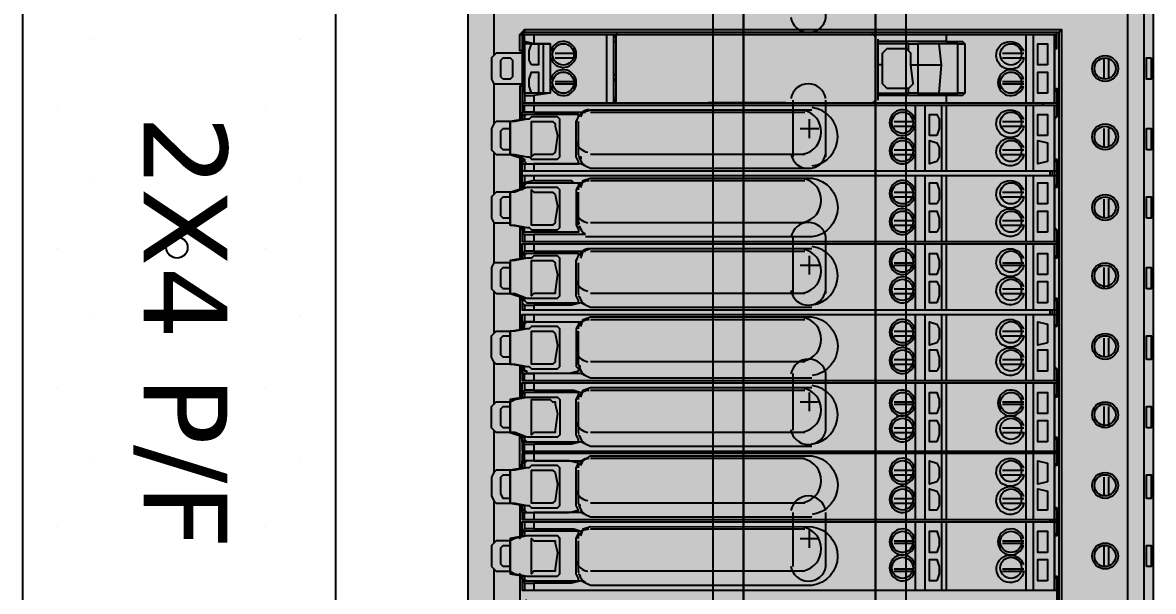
# Model space of a CAD drawing. Extents: x 4719 to 8938, y 1800 to 4482.
# Drawn here: x 6822.1 to 7025.3, y 3411.1 to 3513.4 of the extents above; entities that cross this region are included whole.
import ezdxf

# ---------------------------------------------------------------- set-up
doc = ezdxf.new("R2010")
doc.units = 0
doc.header["$LTSCALE"] = 10
doc.header["$MEASUREMENT"] = 0
doc.layers.add('G02-1-PRDXXXX-E-MRIO-01-P01-01$0$ANNOTATION', color=7, linetype='Continuous')
doc.styles.add('G02-1-PRDXXXX-E-MRIO-01-P01-01$0$PDF Verdana', font='verdana.ttf')

# ---------------------------------------------------------------- blocks, each defined once
blk = doc.blocks.new('G02-1-PRDXXXX-E-MRIO-01-P01-01$0$DV-54809-ZX-350-001')
at = {"layer": 'G02-1-PRDXXXX-E-MRIO-01-P01-01$0$ANNOTATION', "lineweight": 25}
for points in [[(2244.65, 1401.79), (2262.01, 1401.79), (2262.01, 2125.73), (2256.5, 2125.73), (2256.5, 1401.79), (2256.5, 2125.73), (2244.65, 2125.73), (2232.8, 2125.73), (2232.8, 1401.79), (2232.8, 2125.73), (2227.29, 2125.73), (2227.29, 1401.79)], [(2262.01, 1401.79), (2262.01, 2125.73), (2256.5, 2125.73), (2256.5, 1401.79), (2256.5, 2125.73), (2232.8, 2125.73), (2232.8, 1401.79), (2232.8, 2125.73), (2227.29, 2125.73), (2227.29, 1401.79)], [(2159.56, 1922.94), (2103.25, 1922.94), (2103.25, 1402.21), (2159.56, 1402.21)], [(2103.25, 1922.94), (2103.25, 1402.21), (2159.56, 1402.21), (2159.56, 1922.94)], [(2288.68, 1698.98), (2288.68, 1711.26)], [(2194.69, 1705.76), (2194.27, 1706.6), (2194.27, 1708.3), (2194.69, 1709.57), (2195.96, 1709.57), (2195.96, 1705.76)], [(2267.94, 1709.57), (2264.12, 1709.57), (2264.12, 1705.76), (2264.12, 1700.68), (2267.94, 1700.68), (2268.36, 1705.76)], [(2287.41, 1705.76), (2285.72, 1705.76), (2285.72, 1709.57), (2287.41, 1709.57), (2287.41, 1708.3), (2287.41, 1706.6)], [(2189.61, 1703.22), (2189.19, 1703.64), (2189.19, 1706.6), (2189.61, 1707.03), (2190.88, 1707.03), (2191.31, 1706.6), (2191.31, 1703.64), (2190.88, 1703.22)], [(2306.04, 1707.03), (2306.04, 1703.22), (2305.19, 1703.22), (2305.19, 1707.03)], [(2194.69, 1700.68), (2194.27, 1701.95), (2194.27, 1703.22), (2194.69, 1704.49), (2195.96, 1704.49), (2195.96, 1700.68)], [(2287.41, 1700.68), (2285.72, 1700.68), (2285.72, 1704.49), (2287.41, 1704.49), (2287.41, 1703.22), (2287.41, 1701.95)], [(2239.99, 1698.98), (2240.42, 1698.98)], [(2267.51, 1693.06), (2266.24, 1693.06), (2266.24, 1696.87), (2267.51, 1696.87), (2267.94, 1696.02), (2267.94, 1694.33)], [(2287.41, 1693.06), (2285.72, 1693.06), (2285.72, 1696.87), (2287.41, 1696.87), (2287.41, 1696.02), (2287.41, 1694.33)], [(2190.88, 1695.6), (2190.88, 1695.17)], [(2194.69, 1690.09), (2194.69, 1695.17), (2194.69, 1695.6), (2195.12, 1695.6), (2198.08, 1695.6), (2198.5, 1695.6), (2198.93, 1695.17), (2198.93, 1694.75), (2199.35, 1693.06), (2198.93, 1690.09), (2198.5, 1689.67), (2198.08, 1689.67), (2195.12, 1689.67), (2194.69, 1689.25)], [(2305.19, 1690.52), (2305.19, 1694.33), (2306.04, 1694.33), (2306.04, 1690.52)], [(2267.51, 1688.4), (2266.24, 1687.98), (2266.24, 1692.21), (2267.51, 1691.79), (2267.94, 1690.94), (2267.94, 1689.25)], [(2287.41, 1688.4), (2285.72, 1687.98), (2285.72, 1692.21), (2287.41, 1691.79), (2287.41, 1690.94), (2287.41, 1689.25)], [(2190.88, 1677.39), (2190.88, 1680.36), (2190.88, 1682.9)], [(2194.69, 1682.47), (2194.69, 1683.32), (2195.12, 1682.9), (2198.08, 1682.9), (2198.5, 1682.9), (2198.93, 1682.47), (2199.35, 1680.36), (2198.93, 1677.82), (2198.93, 1677.39), (2198.5, 1676.97), (2198.08, 1676.97), (2195.12, 1676.97), (2194.69, 1676.97), (2194.69, 1677.39)], [(2267.51, 1680.78), (2266.24, 1680.78), (2266.24, 1684.59), (2267.51, 1684.59), (2267.94, 1683.32), (2267.94, 1681.63)], [(2287.41, 1680.78), (2285.72, 1680.78), (2285.72, 1684.59), (2287.41, 1684.59), (2287.41, 1683.32), (2287.41, 1681.63)], [(2305.19, 1678.24), (2305.19, 1682.05), (2306.04, 1682.05), (2306.04, 1678.24)], [(2267.51, 1675.7), (2266.24, 1675.7), (2266.24, 1679.51), (2267.51, 1679.51), (2267.94, 1678.24), (2267.94, 1676.55)], [(2287.41, 1675.7), (2285.72, 1675.7), (2285.72, 1679.51), (2287.41, 1679.51), (2287.41, 1678.24), (2287.41, 1676.55)], [(2194.69, 1665.12), (2194.69, 1670.2), (2194.69, 1670.62), (2195.12, 1670.62), (2198.08, 1670.62), (2198.5, 1670.62), (2198.93, 1670.2), (2198.93, 1669.77), (2199.35, 1668.08), (2198.93, 1665.12), (2198.93, 1664.69), (2198.5, 1664.69), (2198.08, 1664.69), (2195.12, 1664.69), (2194.69, 1664.27)], [(2267.51, 1668.08), (2266.24, 1668.08), (2266.24, 1671.89), (2267.51, 1671.89), (2267.94, 1670.62), (2267.94, 1669.35)], [(2287.41, 1668.08), (2285.72, 1668.08), (2285.72, 1671.89), (2287.41, 1671.89), (2287.41, 1670.62), (2287.41, 1669.35)], [(2190.88, 1664.69), (2190.88, 1668.08), (2190.88, 1670.2)], [(2305.19, 1665.54), (2305.19, 1669.35), (2306.04, 1669.35), (2306.04, 1665.54)], [(2267.51, 1663), (2266.24, 1663), (2266.24, 1666.81), (2267.51, 1666.81), (2267.94, 1665.96), (2267.94, 1664.27)], [(2287.41, 1663), (2285.72, 1663), (2285.72, 1666.81), (2287.41, 1666.81), (2287.41, 1665.96), (2287.41, 1664.27)], [(2267.51, 1655.8), (2266.24, 1655.38), (2266.24, 1659.61), (2267.51, 1659.19), (2267.94, 1658.34), (2267.94, 1656.65)], [(2287.41, 1655.8), (2285.72, 1655.38), (2285.72, 1659.61), (2287.41, 1659.19), (2287.41, 1658.34), (2287.41, 1656.65)], [(2194.69, 1657.49), (2194.69, 1657.92), (2195.12, 1657.92), (2198.08, 1657.92), (2198.5, 1657.92), (2198.93, 1657.49), (2199.35, 1655.38), (2198.93, 1652.84), (2198.93, 1652.41), (2198.5, 1651.99), (2198.08, 1651.99), (2195.12, 1651.99), (2194.69, 1651.99), (2194.69, 1652.41)], [(2305.19, 1652.84), (2305.19, 1657.07), (2306.04, 1657.07), (2306.04, 1652.84)], [(2267.51, 1650.72), (2266.24, 1650.72), (2266.24, 1654.53), (2267.51, 1654.53), (2267.94, 1653.26), (2267.94, 1651.57)], [(2287.41, 1650.72), (2285.72, 1650.72), (2285.72, 1654.53), (2287.41, 1654.53), (2287.41, 1653.26), (2287.41, 1651.57)], [(2190.88, 1651.99), (2190.88, 1652.41)], [(2267.51, 1643.1), (2266.24, 1643.1), (2266.24, 1646.91), (2267.51, 1646.91), (2267.94, 1645.64), (2267.94, 1644.37)], [(2287.41, 1643.1), (2285.72, 1643.1), (2285.72, 1646.91), (2287.41, 1646.91), (2287.41, 1645.64), (2287.41, 1644.37)], [(2194.69, 1639.71), (2194.69, 1645.22), (2194.69, 1645.64), (2195.12, 1645.64), (2198.08, 1645.64), (2198.5, 1645.22), (2198.93, 1645.22), (2198.93, 1644.79), (2199.35, 1643.1), (2198.93, 1640.14), (2198.93, 1639.71), (2198.5, 1639.71), (2198.08, 1639.71), (2195.12, 1639.71), (2194.69, 1639.29)], [(2305.19, 1640.56), (2305.19, 1644.37), (2306.04, 1644.37), (2306.04, 1640.56)], [(2267.51, 1638.02), (2266.24, 1638.02), (2266.24, 1641.83), (2267.51, 1641.83), (2267.94, 1640.98), (2267.94, 1639.29)], [(2287.41, 1638.02), (2285.72, 1638.02), (2285.72, 1641.83), (2287.41, 1641.83), (2287.41, 1640.98), (2287.41, 1639.29)], [(2267.51, 1630.82), (2266.24, 1630.4), (2266.24, 1634.63), (2267.51, 1634.21), (2267.94, 1633.36), (2267.94, 1631.67)], [(2287.41, 1630.82), (2285.72, 1630.4), (2285.72, 1634.63), (2287.41, 1634.21), (2287.41, 1633.36), (2287.41, 1631.67)], [(2190.88, 1632.94), (2190.88, 1632.52)], [(2194.69, 1627.44), (2194.69, 1632.52), (2194.69, 1632.94), (2195.12, 1632.94), (2198.08, 1632.94), (2198.5, 1632.94), (2198.93, 1632.52), (2199.35, 1630.4), (2198.93, 1627.44), (2198.5, 1627.01), (2198.08, 1627.01), (2195.12, 1627.01), (2194.69, 1627.01)], [(2305.19, 1627.86), (2305.19, 1632.09), (2306.04, 1632.09), (2306.04, 1627.86)], [(2267.51, 1625.74), (2266.24, 1625.74), (2266.24, 1629.55), (2267.51, 1629.13), (2267.94, 1628.28), (2267.94, 1626.59)], [(2287.41, 1625.74), (2285.72, 1625.74), (2285.72, 1629.55), (2287.41, 1629.13), (2287.41, 1628.28), (2287.41, 1626.59)], [(2187.5, 1615.58), (2187.92, 1615.16), (2188.34, 1614.74), (2190.88, 1614.74), (2190.88, 1620.24), (2190.88, 1618.12), (2190.88, 1614.74), (2190.88, 1614.31), (2193.42, 1613.89), (2193.42, 1613.04), (2193.85, 1613.04), (2201.47, 1613.04), (2203.16, 1613.04), (2203.16, 1613.47), (2202.74, 1614.31), (2202.74, 1615.16), (2202.74, 1619.82), (2202.74, 1620.66), (2203.16, 1621.51), (2203.16, 1621.93), (2201.47, 1621.93), (2193.85, 1621.93), (2193.42, 1621.93), (2193.42, 1621.09), (2190.88, 1620.66), (2190.88, 1620.24), (2188.34, 1620.24), (2187.92, 1619.82), (2187.5, 1619.39)], [(2267.51, 1618.12), (2266.24, 1618.12), (2266.24, 1621.93), (2267.51, 1621.93), (2267.94, 1620.66), (2267.94, 1619.39)], [(2287.41, 1618.12), (2285.72, 1618.12), (2285.72, 1621.93), (2287.41, 1621.93), (2287.41, 1620.66), (2287.41, 1619.39)], [(2194.69, 1614.74), (2194.69, 1620.24), (2194.69, 1620.66), (2195.12, 1620.24), (2198.08, 1620.24), (2198.5, 1620.24), (2198.93, 1620.24), (2198.93, 1619.82), (2199.35, 1618.12), (2198.93, 1615.16), (2198.93, 1614.74), (2198.5, 1614.74), (2198.08, 1614.74), (2195.12, 1614.74), (2194.69, 1614.31)], [(2305.19, 1615.58), (2305.19, 1619.39), (2306.04, 1619.39), (2306.04, 1615.58)], [(2267.51, 1613.04), (2266.24, 1613.04), (2266.24, 1616.85), (2267.51, 1616.85), (2267.94, 1615.58), (2267.94, 1614.31)], [(2287.41, 1613.04), (2285.72, 1613.04), (2285.72, 1616.85), (2287.41, 1616.85), (2287.41, 1615.58), (2287.41, 1614.31)]]:
    blk.add_lwpolyline(points, close=True, dxfattribs=at)
for points in [[(2241.31, 1714.33, 0.845395), (2247.61, 1714.22), (2247.61, 1723.96)], [(2279.37, 1707.03), (2283.18, 1707.03, -8.269417), (2283.11, 1708.22)], [(2279.37, 1694.75), (2283.18, 1694.75, -8.268371), (2283.11, 1695.94)], [(2203.24, 1689.42, -0.067409), (2203.16, 1689.67), (2203.16, 1693.48), (2203.16, 1695.6)], [(2279.37, 1689.67), (2283.18, 1689.67, -8.269417), (2283.11, 1690.86)], [(2203.16, 1683.32), (2203.16, 1683.74, -0.309219), (2205.07, 1685.01)], [(2203.58, 1683.74), (2204.01, 1685.01), (2205.28, 1685.44), (2245.14, 1685.39, -0.875588), (2245.07, 1674.85), (2205.28, 1674.85), (2204.43, 1674.85)], [(2279.37, 1682.05), (2283.18, 1682.05, -8.268371), (2283.11, 1683.24)], [(2279.37, 1676.97), (2283.18, 1676.97, -8.269417), (2283.11, 1678.16)], [(2247.61, 1664.69), (2247.61, 1674.85, 0.839084), (2241.32, 1674.77)], [(2279.37, 1669.77), (2283.18, 1669.77, -8.272548), (2283.11, 1670.96)], [(2203.24, 1664.44, -0.069254), (2203.16, 1664.69), (2203.16, 1670.2)], [(2279.37, 1664.69), (2283.18, 1664.69, -8.269417), (2283.11, 1665.88)], [(2203.58, 1658.76), (2204.01, 1660.03), (2205.28, 1660.46), (2245.07, 1660.46, -0.875619), (2245.14, 1649.92)], [(2203.16, 1658.34), (2203.16, 1658.76, -0.309963), (2205.07, 1660.03)], [(2279.37, 1657.07), (2283.18, 1657.07, -8.272548), (2283.11, 1658.26)], [(2203.24, 1651.74, -0.069254), (2203.16, 1651.99), (2203.16, 1657.92)], [(2279.37, 1651.99), (2283.18, 1651.99, -8.269417), (2283.11, 1653.18)], [(2241.31, 1640.24, 0.845395), (2247.61, 1640.14), (2247.61, 1650.3, 0.839097), (2241.32, 1650.22)], [(2203.16, 1645.64), (2203.16, 1646.06, -0.309963), (2205.07, 1647.33)], [(2203.24, 1639.47, -0.069254), (2203.16, 1639.71), (2203.16, 1645.22)], [(2279.37, 1639.71), (2283.18, 1639.71, -8.268371), (2283.11, 1640.9)], [(2203.16, 1633.36), (2203.16, 1633.79, -0.310012), (2205.07, 1635.06)], [(2203.58, 1633.79), (2204.01, 1634.63), (2205.28, 1635.48), (2245.07, 1635.48, -0.875588), (2245.14, 1624.94)], [(2279.37, 1632.09), (2283.18, 1632.09, -8.268371), (2283.11, 1633.28)], [(2203.24, 1626.77, -0.069254), (2203.16, 1627.01), (2203.16, 1632.94)], [(2279.37, 1627.01), (2283.18, 1627.01, -8.268371), (2283.11, 1628.2)], [(2241.31, 1615.69, 0.845395), (2247.61, 1615.58), (2247.61, 1625.32)], [(2203.58, 1621.09), (2204.01, 1622.36), (2205.28, 1622.78), (2245.14, 1622.73, -0.875588), (2245.07, 1612.2), (2205.28, 1612.2), (2204.43, 1612.62), (2203.58, 1613.04), (2201.89, 1612.62), (2195.12, 1612.62), (2195.12, 1611.35)], [(2203.16, 1620.66), (2203.16, 1621.09, -0.310012), (2205.07, 1622.36)], [(2203.24, 1614.49, -0.069254), (2203.16, 1614.74), (2203.16, 1620.24)], [(2279.37, 1614.74), (2283.18, 1614.74, -8.272548), (2283.11, 1615.92)]]:
    blk.add_lwpolyline(points, format="xyb", dxfattribs=at)
for points in [[(2183.26, 1721), (2183.26, 1538.95)], [(2306.46, 1538.95), (2306.46, 1721)], [(2183.26, 1721), (2183.26, 1538.95), (2183.69, 1538.11), (2184.11, 1537.68), (2185.8, 1537.68), (2303.92, 1537.68), (2305.19, 1537.68), (2306.04, 1538.11), (2306.46, 1538.95), (2306.46, 1721)], [(2187.92, 1721.85), (2187.92, 1707.45)], [(2183.69, 1538.11), (2185.8, 1538.95), (2186.23, 1538.95), (2187.07, 1538.95), (2303.07, 1538.95), (2303.5, 1538.95), (2304.77, 1538.53), (2304.77, 1721.42), (2304.34, 1721.85), (2303.92, 1722.27)], [(2301.8, 1722.27), (2301.8, 1537.68), (2301.8, 1507.2)], [(2193.42, 1711.68), (2193, 1711.26), (2193, 1698.56), (2193, 1696.02), (2193, 1696.44), (2193.42, 1696.87), (2193.42, 1696.44), (2193.42, 1696.02), (2190.88, 1695.6), (2188.34, 1695.6), (2187.92, 1695.17), (2187.5, 1694.33), (2187.5, 1690.52), (2187.92, 1690.09), (2188.34, 1689.67), (2190.88, 1689.67), (2190.88, 1690.09), (2190.88, 1695.17), (2190.88, 1693.06), (2190.88, 1689.67), (2193.42, 1688.82), (2193.42, 1688.4), (2193.85, 1687.98), (2201.47, 1687.98), (2203.16, 1687.98), (2203.16, 1688.4), (2202.74, 1689.25), (2202.74, 1690.09), (2202.74, 1694.75), (2202.74, 1695.6), (2203.16, 1696.44), (2203.16, 1696.87), (2201.47, 1696.87), (2193.85, 1696.87), (2193.42, 1696.87), (2193.85, 1696.87)], [(2192.58, 1711.26), (2193, 1711.68), (2193.42, 1712.11), (2289.95, 1712.11), (2289.95, 1547.84), (2193.42, 1547.84), (2193.42, 1548.27), (2289.53, 1548.27), (2289.53, 1711.68), (2289.95, 1712.11)], [(2193, 1708.3), (2192.58, 1708.3), (2192.58, 1711.26), (2289.1, 1711.26)], [(2193, 1711.26), (2193, 1711.26)], [(2193, 1711.26), (2193, 1711.26)], [(2193.42, 1712.11), (2193.42, 1711.68), (2289.53, 1711.68)], [(2193.42, 1711.68), (2193.42, 1711.68)], [(2198.08, 1709.57), (2196.81, 1709.57), (2193.42, 1709.57), (2193.42, 1709.99), (2193.42, 1711.26)], [(2195.12, 1711.26), (2195.12, 1709.57), (2198.08, 1709.57), (2198.08, 1708.3), (2198.08, 1707.03), (2198.08, 1703.22), (2198.08, 1701.95), (2198.08, 1700.68), (2195.12, 1700.25), (2195.12, 1698.98)], [(2208.24, 1698.98), (2208.24, 1711.26)], [(2209.51, 1698.98), (2209.51, 1711.26)], [(2209.51, 1709.57), (2209.51, 1709.99), (2209.93, 1709.99), (2209.93, 1711.26)], [(2269.21, 1711.26), (2269.21, 1709.99), (2272.17, 1709.99), (2272.59, 1709.57), (2272.59, 1700.68), (2271.32, 1700.68), (2271.32, 1709.57), (2272.59, 1709.57)], [(2283.6, 1698.98), (2283.6, 1701.95), (2283.6, 1703.22), (2283.6, 1707.03), (2283.6, 1708.3), (2283.6, 1711.26)], [(2284.87, 1711.26), (2284.87, 1698.98)], [(2289.1, 1708.72), (2288.68, 1708.72), (2289.1, 1708.72), (2289.1, 1711.68)], [(2288.68, 1698.98), (2288.68, 1711.26)], [(2289.53, 1711.68), (2289.53, 1711.68)], [(2103.25, 1710.41), (2103.25, 1710.41)], [(2115.53, 1710.41), (2115.53, 1710.41)], [(2153.2, 1710.41), (2153.2, 1710.41)], [(2195.12, 1709.57), (2193.42, 1709.99)], [(2193.42, 1700.68), (2193.42, 1709.57), (2193.42, 1700.68)], [(2196.81, 1709.57), (2196.81, 1700.68), (2193.42, 1700.68), (2193.42, 1700.25), (2193.42, 1698.98)], [(2193.42, 1709.57), (2193.42, 1709.57)], [(2209.93, 1699.41), (2209.93, 1704.49), (2209.93, 1710.41)], [(2209.93, 1709.99), (2209.93, 1709.99)], [(2256.93, 1710.41), (2256.93, 1704.49), (2256.93, 1699.41)], [(2256.93, 1709.99), (2256.93, 1709.99)], [(2269.21, 1709.99), (2268.36, 1709.99), (2265.39, 1709.99), (2263.7, 1709.99), (2258.2, 1709.99), (2257.35, 1709.99), (2256.93, 1709.99)], [(2262.85, 1705.76), (2262.85, 1707.87), (2262.43, 1708.3), (2262.43, 1709.57), (2257.35, 1709.57), (2256.93, 1709.57), (2256.93, 1709.14)], [(2262.43, 1709.57), (2264.12, 1709.57)], [(2271.32, 1709.57), (2270.48, 1709.57), (2268.78, 1709.57), (2267.09, 1709.57)], [(2267.94, 1709.57), (2267.94, 1709.57)], [(2267.94, 1709.57), (2267.94, 1709.57)], [(2267.94, 1709.57), (2267.94, 1709.57)], [(2289.1, 1709.14), (2288.68, 1709.14)], [(2193, 1707.87), (2188.34, 1707.87), (2187.92, 1707.45), (2187.5, 1707.03), (2187.5, 1703.22), (2187.92, 1702.37), (2188.34, 1702.37), (2193, 1702.37)], [(2198.93, 1707.87), (2202.31, 1707.87)], [(2198.93, 1707.03), (2202.31, 1707.03)], [(2262.43, 1701.52), (2262.01, 1701.52), (2258.62, 1701.52), (2258.2, 1701.95), (2257.77, 1702.37), (2257.77, 1705.76), (2257.77, 1707.87), (2258.2, 1708.3), (2258.62, 1708.72), (2262.01, 1708.72), (2262.43, 1708.3)], [(2279.37, 1707.87), (2283.18, 1707.87)], [(2297.57, 1707.03), (2297.57, 1703.22)], [(2298.42, 1707.03), (2298.42, 1703.22)], [(2256.93, 1700.68), (2257.35, 1700.68), (2262.43, 1700.68), (2262.43, 1701.52), (2263.28, 1702.37), (2262.85, 1705.76), (2264.12, 1705.76), (2267.94, 1705.76), (2268.36, 1705.76)], [(2257.77, 1705.76), (2256.93, 1705.76)], [(2268.36, 1705.76), (2268.36, 1705.76)], [(2268.36, 1705.76), (2268.36, 1705.76)], [(2209.51, 1704.06), (2209.51, 1704.49)], [(2209.93, 1703.22), (2209.51, 1703.22), (2209.51, 1704.06), (2209.93, 1704.06)], [(2209.51, 1703.22), (2209.51, 1702.79)], [(2187.92, 1702.37), (2187.92, 1695.17)], [(2193, 1701.95), (2192.58, 1701.95), (2192.58, 1696.02), (2193, 1696.87), (2193, 1697.29), (2193.42, 1697.29), (2193.42, 1698.56)], [(2193, 1702.37), (2193, 1702.37)], [(2198.93, 1702.79), (2202.31, 1702.79)], [(2198.93, 1702.37), (2202.31, 1702.37)], [(2279.37, 1702.79), (2283.18, 1702.79)], [(2279.37, 1702.37), (2283.18, 1702.37)], [(2288.68, 1701.52), (2289.1, 1701.52), (2289.1, 1696.44), (2288.68, 1696.02), (2288.68, 1696.44), (2289.1, 1696.44)], [(2288.68, 1701.1), (2289.1, 1701.1)], [(2193, 1698.98), (2289.1, 1698.98)], [(2193.42, 1700.68), (2193.42, 1700.68)], [(2193.42, 1700.25), (2195.12, 1700.25)], [(2198.08, 1700.68), (2196.81, 1700.68)], [(2209.93, 1698.98), (2209.93, 1699.83), (2209.51, 1699.83), (2209.51, 1700.25)], [(2209.93, 1699.83), (2209.93, 1699.83)], [(2226.87, 1698.98), (2226.45, 1698.98)], [(2226.87, 1698.98), (2226.87, 1698.98)], [(2239.99, 1698.98), (2226.87, 1698.98), (2239.99, 1698.98)], [(2226.87, 1698.98), (2226.87, 1698.98)], [(2239.99, 1698.98), (2239.99, 1698.98)], [(2241.69, 1699.41), (2241.69, 1689.25)], [(2247.61, 1689.25), (2247.61, 1699.41)], [(2269.21, 1700.25), (2268.36, 1700.25), (2265.39, 1700.25), (2263.7, 1700.25), (2258.2, 1700.25), (2257.35, 1700.25), (2256.93, 1700.25)], [(2256.93, 1700.25), (2256.93, 1700.25)], [(2264.12, 1700.68), (2262.43, 1700.68)], [(2267.09, 1700.68), (2268.78, 1700.68), (2270.48, 1700.68), (2271.32, 1700.68)], [(2267.94, 1700.68), (2267.94, 1700.68)], [(2267.94, 1700.68), (2267.94, 1700.68)], [(2267.94, 1700.68), (2267.94, 1700.68)], [(2272.59, 1700.68), (2272.17, 1700.25), (2269.21, 1700.25), (2269.21, 1698.98)], [(2286.56, 1698.98), (2286.56, 1698.56), (2286.56, 1698.98)], [(2109.6, 1697.71), (2109.6, 1697.71)], [(2146.85, 1697.71), (2146.85, 1697.71)], [(2159.56, 1697.71), (2159.56, 1697.71)], [(2193, 1698.56), (2289.1, 1698.56)], [(2195.12, 1697.29), (2193.42, 1697.29)], [(2193.42, 1696.87), (2193.42, 1696.87)], [(2195.12, 1698.56), (2195.12, 1697.29), (2201.89, 1697.29), (2202.31, 1697.29), (2203.58, 1697.29), (2204.43, 1697.29)], [(2202.31, 1697.29), (2202.31, 1697.29)], [(2203.58, 1696.44), (2204.01, 1697.29), (2205.28, 1697.71), (2245.07, 1697.71)], [(2205.28, 1697.29), (2243.8, 1697.29)], [(2263.7, 1686.71), (2263.7, 1689.67), (2263.7, 1690.52), (2263.7, 1694.33), (2263.7, 1695.6), (2263.7, 1698.56)], [(2265.39, 1698.56), (2265.39, 1686.71)], [(2268.36, 1698.56), (2268.36, 1686.71)], [(2269.21, 1698.56), (2269.21, 1686.71)], [(2283.6, 1686.71), (2283.6, 1689.67), (2283.6, 1690.52), (2283.6, 1694.33), (2283.6, 1695.6), (2283.6, 1698.56)], [(2284.87, 1698.56), (2284.87, 1686.71)], [(2288.68, 1698.56), (2288.68, 1686.71), (2288.68, 1698.56), (2288.68, 1686.71), (2288.68, 1685.86), (2288.68, 1674.01), (2288.68, 1685.86), (2288.68, 1674.01)], [(2190.88, 1689.67), (2191.73, 1689.67), (2193.85, 1689.25), (2194.27, 1689.25), (2194.69, 1688.82), (2195.12, 1688.82), (2199.35, 1688.82), (2199.77, 1689.25), (2199.77, 1696.02), (2199.35, 1696.44), (2195.12, 1696.44), (2194.69, 1696.44), (2194.27, 1696.02), (2193.85, 1696.02), (2191.73, 1695.6), (2190.88, 1695.6)], [(2190.88, 1695.17), (2190.88, 1695.17)], [(2194.69, 1696.44), (2194.69, 1696.44)], [(2203.16, 1696.02), (2203.16, 1696.02)], [(2244.65, 1692.63), (2244.65, 1696.02)], [(2259.89, 1695.6), (2263.28, 1695.6)], [(2279.37, 1695.6), (2283.18, 1695.6)], [(2289.1, 1696.44), (2289.1, 1696.44)], [(2190.88, 1690.52), (2189.61, 1690.52), (2189.19, 1690.94), (2189.19, 1693.9), (2189.61, 1694.33), (2190.88, 1694.33)], [(2242.96, 1694.33), (2246.34, 1694.33)], [(2259.89, 1694.75), (2263.28, 1694.75)], [(2297.57, 1694.33), (2297.57, 1690.94)], [(2298.42, 1694.33), (2298.42, 1690.94)], [(2187.92, 1690.09), (2187.92, 1682.47)], [(2190.88, 1689.67), (2190.88, 1689.67)], [(2193.85, 1687.98), (2193.42, 1688.4), (2193, 1688.4), (2192.58, 1689.25), (2192.58, 1683.32), (2193, 1684.17), (2193.42, 1684.17), (2193.85, 1684.59)], [(2289.1, 1685.86), (2193, 1685.86), (2193, 1686.71), (2193, 1689.25), (2193, 1688.4), (2193, 1687.98), (2193.42, 1687.98), (2193.42, 1686.71)], [(2193.42, 1688.82), (2193.42, 1688.82)], [(2203.16, 1689.25), (2203.58, 1689.25), (2203.58, 1688.82)], [(2203.58, 1688.82), (2203.58, 1688.82)], [(2243.8, 1689.67), (2205.28, 1689.67)], [(2259.89, 1690.52), (2263.28, 1690.52)], [(2259.89, 1689.67), (2263.28, 1689.67)], [(2279.37, 1690.52), (2283.18, 1690.52)], [(2289.1, 1688.4), (2288.68, 1688.4), (2288.68, 1688.82), (2289.1, 1688.82), (2289.1, 1683.74), (2288.68, 1683.74), (2288.68, 1684.17), (2289.1, 1684.17)], [(2193, 1686.71), (2289.1, 1686.71)], [(2193.42, 1687.98), (2195.12, 1687.98)], [(2193.85, 1687.98), (2193.85, 1687.98)], [(2193.85, 1687.98), (2193.85, 1687.98)], [(2245.07, 1687.13), (2205.28, 1687.13), (2204.43, 1687.55), (2203.58, 1687.98), (2201.89, 1687.98), (2195.12, 1687.98), (2195.12, 1686.71)], [(2203.58, 1687.98), (2203.58, 1687.98)], [(2287.83, 1686.71), (2287.83, 1685.86)], [(2288.26, 1686.71), (2288.26, 1685.86)], [(2289.1, 1688.4), (2289.1, 1688.4)], [(2103.25, 1685.44), (2103.25, 1685.44)], [(2115.53, 1685.44), (2115.53, 1685.44)], [(2153.2, 1685.44), (2153.2, 1685.44)], [(2193.42, 1685.86), (2193.42, 1684.59), (2193.85, 1684.59), (2201.47, 1684.59), (2203.16, 1684.59), (2203.16, 1684.17), (2202.74, 1683.32), (2202.74, 1682.47), (2202.74, 1677.82), (2202.74, 1676.97), (2203.16, 1676.12), (2203.16, 1675.7), (2201.47, 1675.7), (2193.85, 1675.7), (2193.42, 1675.7), (2193.42, 1676.12), (2193.42, 1676.55), (2190.88, 1676.97), (2191.73, 1676.97), (2193.85, 1676.55), (2194.27, 1676.55), (2194.69, 1676.12), (2195.12, 1676.12), (2199.35, 1676.12), (2199.77, 1676.55), (2199.77, 1683.32), (2199.35, 1683.74), (2195.12, 1683.74), (2194.69, 1683.74), (2193.85, 1683.74), (2191.73, 1682.9), (2190.88, 1682.9), (2193.42, 1683.74), (2193.42, 1684.17), (2193.42, 1684.59), (2193, 1684.59), (2193, 1684.17), (2193, 1683.32), (2193, 1685.86)], [(2195.12, 1685.01), (2193.42, 1684.59)], [(2195.12, 1685.86), (2195.12, 1685.01), (2201.89, 1685.01), (2202.31, 1684.59), (2203.58, 1684.59), (2204.43, 1685.01)], [(2205.28, 1685.01), (2243.8, 1685.01)], [(2263.7, 1674.01), (2263.7, 1676.97), (2263.7, 1678.24), (2263.7, 1682.05), (2263.7, 1682.9), (2263.7, 1685.86)], [(2265.39, 1685.86), (2265.39, 1674.01)], [(2268.36, 1685.86), (2268.36, 1674.01)], [(2269.21, 1685.86), (2269.21, 1674.01)], [(2283.6, 1674.01), (2283.6, 1676.97), (2283.6, 1678.24), (2283.6, 1682.05), (2283.6, 1682.9), (2283.6, 1685.86)], [(2284.87, 1685.86), (2284.87, 1674.01)], [(2190.88, 1682.9), (2188.34, 1682.9), (2187.92, 1682.47), (2187.5, 1682.05), (2187.5, 1678.24), (2187.92, 1677.39), (2188.34, 1677.39), (2190.88, 1677.39), (2190.88, 1676.97), (2190.88, 1677.39)], [(2190.88, 1682.9), (2190.88, 1682.9)], [(2190.88, 1682.9), (2190.88, 1682.9)], [(2190.88, 1682.9), (2190.88, 1682.9)], [(2193.42, 1683.74), (2193.42, 1683.74)], [(2194.69, 1683.74), (2194.69, 1683.74)], [(2202.31, 1684.59), (2202.31, 1684.59)], [(2203.16, 1676.97), (2203.16, 1682.9)], [(2259.89, 1682.9), (2263.28, 1682.9)], [(2279.37, 1682.9), (2283.18, 1682.9)], [(2289.1, 1684.17), (2289.1, 1684.17)], [(2190.88, 1678.24), (2189.61, 1678.24), (2189.19, 1678.66), (2189.19, 1681.63), (2189.61, 1682.05), (2190.88, 1682.05)], [(2198.93, 1682.47), (2198.93, 1682.47)], [(2259.89, 1682.05), (2263.28, 1682.05)], [(2297.57, 1681.63), (2297.57, 1678.24)], [(2298.42, 1681.63), (2298.42, 1678.24)], [(2187.92, 1677.39), (2187.92, 1670.2)], [(2193, 1676.12), (2192.58, 1676.55), (2192.58, 1671.04), (2193, 1671.47), (2193, 1671.04), (2193, 1673.58), (2289.1, 1673.58)], [(2193.85, 1675.7), (2193.42, 1675.7), (2193, 1676.12), (2193, 1676.55), (2193, 1674.01), (2289.1, 1674.01)], [(2203.58, 1676.55), (2203.16, 1676.55)], [(2243.8, 1677.39), (2205.28, 1677.39)], [(2259.89, 1677.82), (2263.28, 1677.82)], [(2259.89, 1676.97), (2263.28, 1676.97)], [(2279.37, 1677.82), (2283.18, 1677.82)], [(2289.1, 1676.12), (2288.68, 1676.12), (2288.68, 1676.55), (2289.1, 1676.12), (2289.1, 1671.04), (2288.68, 1671.04), (2288.68, 1671.47), (2289.1, 1671.47)], [(2193, 1675.7), (2193, 1675.7)], [(2193, 1675.7), (2193.42, 1675.28), (2193.42, 1674.01)], [(2193.42, 1675.28), (2195.12, 1675.28)], [(2193.85, 1675.7), (2193.85, 1675.7)], [(2193.85, 1675.7), (2193.85, 1675.7)], [(2204.43, 1675.28), (2203.58, 1675.28), (2201.89, 1675.28), (2195.12, 1675.28), (2195.12, 1674.01)], [(2203.58, 1675.28), (2203.58, 1675.28)], [(2241.69, 1674.85), (2241.69, 1664.69)], [(2289.1, 1676.12), (2289.1, 1676.12)], [(2109.6, 1672.74), (2109.6, 1672.74)], [(2146.85, 1672.74), (2146.85, 1672.74)], [(2159.56, 1672.74), (2159.56, 1672.74)], [(2193.42, 1673.58), (2193.42, 1672.31), (2193, 1671.89)], [(2195.12, 1673.58), (2195.12, 1672.31), (2201.89, 1672.31), (2202.31, 1672.31), (2203.58, 1672.31), (2204.43, 1672.31)], [(2203.58, 1671.04), (2204.01, 1672.31), (2205.28, 1672.74), (2245.07, 1672.74)], [(2263.7, 1661.73), (2263.7, 1664.27), (2263.7, 1665.54), (2263.7, 1669.35), (2263.7, 1670.62), (2263.7, 1673.58)], [(2265.39, 1673.58), (2265.39, 1661.73)], [(2268.36, 1673.58), (2268.36, 1661.73)], [(2269.21, 1673.58), (2269.21, 1661.73)], [(2283.6, 1661.73), (2283.6, 1664.27), (2283.6, 1665.54), (2283.6, 1669.35), (2283.6, 1670.62), (2283.6, 1673.58)], [(2284.87, 1673.58), (2284.87, 1661.73)], [(2288.68, 1673.58), (2288.68, 1661.73), (2288.68, 1673.58), (2288.68, 1661.73), (2288.68, 1660.88), (2288.68, 1649.03), (2288.68, 1660.88), (2288.68, 1649.03)], [(2193.85, 1671.04), (2191.73, 1670.62), (2190.88, 1670.62), (2190.88, 1670.2), (2188.34, 1670.2), (2187.92, 1670.2), (2187.5, 1669.35), (2187.5, 1665.54), (2187.92, 1665.12), (2188.34, 1664.69), (2190.88, 1664.69), (2193.42, 1663.85), (2193.42, 1663.42), (2193.85, 1663), (2201.47, 1663), (2203.16, 1663), (2203.16, 1663.42), (2202.74, 1664.27), (2202.74, 1665.12), (2202.74, 1669.77)], [(2193, 1671.47), (2193.42, 1671.89), (2193.42, 1671.47), (2193.42, 1671.04), (2190.88, 1670.62), (2190.88, 1670.2)], [(2190.88, 1664.69), (2191.73, 1664.69), (2193.85, 1663.85), (2194.69, 1663.85), (2195.12, 1663.85), (2199.35, 1663.85), (2199.77, 1664.27), (2199.77, 1671.04), (2199.35, 1671.47), (2195.12, 1671.47), (2194.69, 1671.04), (2193.85, 1671.04)], [(2193, 1671.89), (2193, 1671.89)], [(2195.12, 1672.31), (2193.42, 1672.31)], [(2193.42, 1671.89), (2193.42, 1671.89)], [(2202.74, 1669.77), (2202.74, 1670.62), (2203.16, 1671.47), (2203.16, 1671.89), (2201.47, 1671.89), (2193.85, 1671.89), (2193.42, 1671.89), (2193.85, 1671.89)], [(2194.69, 1671.04), (2194.69, 1671.04)], [(2202.31, 1672.31), (2202.31, 1672.31)], [(2203.16, 1671.04), (2203.16, 1671.04)], [(2205.28, 1672.31), (2243.8, 1672.31)], [(2244.65, 1668.08), (2244.65, 1671.47)], [(2289.1, 1671.47), (2289.1, 1671.47)], [(2190.88, 1665.54), (2189.61, 1665.54), (2189.19, 1665.96), (2189.19, 1668.93), (2189.61, 1669.35), (2190.88, 1669.35)], [(2190.88, 1670.2), (2190.88, 1670.2)], [(2242.96, 1669.77), (2246.34, 1669.77)], [(2259.89, 1670.2), (2263.28, 1670.2)], [(2259.89, 1669.77), (2263.28, 1669.77)], [(2279.37, 1670.2), (2283.18, 1670.2)], [(2297.57, 1669.35), (2297.57, 1665.54)], [(2298.42, 1669.35), (2298.42, 1665.54)], [(2187.92, 1665.12), (2187.92, 1657.49)], [(2190.88, 1664.69), (2190.88, 1664.69)], [(2190.88, 1664.69), (2190.88, 1664.69)], [(2243.8, 1664.69), (2205.28, 1664.69)], [(2259.89, 1665.54), (2263.28, 1665.54)], [(2259.89, 1664.69), (2263.28, 1664.69)], [(2279.37, 1665.54), (2283.18, 1665.54)], [(2193.85, 1663), (2193.42, 1663.42), (2193, 1663.42), (2192.58, 1664.27), (2192.58, 1658.34), (2193, 1659.19), (2193.42, 1659.19), (2193.85, 1659.61)], [(2193, 1664.27), (2193, 1661.73), (2289.1, 1661.73)], [(2193, 1663.85), (2193, 1663.42), (2193, 1663), (2193.42, 1662.58), (2193.42, 1661.73)], [(2193.42, 1663.85), (2193.42, 1663.85)], [(2193.42, 1662.58), (2195.12, 1662.58)], [(2193.85, 1663), (2193.85, 1663)], [(2193.85, 1663), (2193.85, 1663)], [(2245.07, 1662.15), (2205.28, 1662.15), (2204.43, 1662.58), (2203.58, 1663), (2201.89, 1662.58), (2195.12, 1662.58), (2195.12, 1661.73)], [(2203.58, 1663.85), (2203.16, 1664.27)], [(2203.58, 1663), (2203.58, 1663)], [(2289.1, 1663.42), (2288.68, 1663.42), (2288.68, 1663.85), (2289.1, 1663.85), (2289.1, 1658.76), (2288.68, 1658.76), (2289.1, 1659.19)], [(2289.1, 1663.42), (2289.1, 1663.42)], [(2103.25, 1660.46), (2103.25, 1660.46)], [(2115.53, 1660.46), (2115.53, 1660.46)], [(2153.2, 1660.46), (2153.2, 1660.46)], [(2193.42, 1660.88), (2193.42, 1659.61), (2193.85, 1659.61), (2201.47, 1659.61), (2203.16, 1659.61), (2203.16, 1659.19), (2202.74, 1658.34), (2202.74, 1657.49), (2202.74, 1652.84), (2202.74, 1651.57), (2203.16, 1651.14), (2203.16, 1650.72), (2201.47, 1650.3), (2193.85, 1650.3), (2193.85, 1650.72), (2193.42, 1650.72), (2193.42, 1651.14), (2193.42, 1651.57), (2190.88, 1651.99), (2188.34, 1651.99), (2187.92, 1652.41), (2187.5, 1653.26), (2187.5, 1657.07), (2187.92, 1657.49), (2188.34, 1657.92), (2190.88, 1657.92), (2190.88, 1655.38), (2190.88, 1652.41), (2190.88, 1657.49), (2190.88, 1657.92), (2193.42, 1658.34), (2193.42, 1658.76), (2193.42, 1659.19), (2193.42, 1659.61), (2193, 1659.61), (2193, 1659.19), (2193, 1658.34), (2193, 1660.88), (2289.1, 1660.88)], [(2195.12, 1660.88), (2195.12, 1659.61), (2201.89, 1659.61), (2202.31, 1659.61), (2203.58, 1659.61), (2204.43, 1660.03)], [(2263.7, 1649.03), (2263.7, 1651.99), (2263.7, 1653.26), (2263.7, 1657.07), (2263.7, 1657.92), (2263.7, 1660.88)], [(2265.39, 1660.88), (2265.39, 1649.03)], [(2268.36, 1660.88), (2268.36, 1649.03)], [(2269.21, 1660.88), (2269.21, 1649.03)], [(2283.6, 1649.03), (2283.6, 1651.99), (2283.6, 1653.26), (2283.6, 1657.07), (2283.6, 1657.92), (2283.6, 1660.88)], [(2284.87, 1660.88), (2284.87, 1649.03)], [(2287.83, 1661.73), (2287.83, 1660.88)], [(2288.26, 1661.73), (2288.26, 1660.88)], [(2190.88, 1651.99), (2191.73, 1651.99), (2193.85, 1651.57), (2194.27, 1651.57), (2194.69, 1651.14), (2195.12, 1651.14), (2199.35, 1651.14), (2199.77, 1651.57), (2199.77, 1658.34), (2199.35, 1658.76), (2195.12, 1658.76), (2194.69, 1658.76), (2194.27, 1658.34), (2193.85, 1658.34), (2191.73, 1657.92), (2190.88, 1657.92)], [(2195.12, 1659.61), (2193.42, 1659.61)], [(2194.69, 1658.76), (2194.69, 1658.76)], [(2202.31, 1659.61), (2202.31, 1659.61)], [(2205.28, 1660.03), (2243.8, 1660.03)], [(2289.1, 1659.19), (2289.1, 1659.19)], [(2190.88, 1653.26), (2189.61, 1653.26), (2189.19, 1653.68), (2189.19, 1656.65), (2189.61, 1657.07), (2190.88, 1657.07)], [(2190.88, 1657.92), (2190.88, 1657.92)], [(2190.88, 1657.92), (2190.88, 1657.92)], [(2198.93, 1657.49), (2198.93, 1657.49)], [(2259.89, 1657.92), (2263.28, 1657.92)], [(2259.89, 1657.07), (2263.28, 1657.07)], [(2279.37, 1657.92), (2283.18, 1657.92)], [(2297.57, 1656.65), (2297.57, 1653.26)], [(2298.42, 1656.65), (2298.42, 1653.26)], [(2187.92, 1652.41), (2187.92, 1644.79)], [(2243.8, 1652.41), (2205.28, 1652.41)], [(2259.89, 1652.84), (2263.28, 1652.84)], [(2279.37, 1652.84), (2283.18, 1652.84)], [(2193.42, 1649.03), (2193.42, 1650.3), (2193, 1650.3), (2193, 1650.72), (2192.58, 1651.57), (2192.58, 1646.06), (2193, 1646.49)], [(2193.85, 1650.3), (2193.85, 1650.72), (2193.42, 1650.72), (2193, 1651.14), (2193, 1651.57), (2193, 1649.03), (2289.1, 1649.03)], [(2193.42, 1650.3), (2195.12, 1650.3)], [(2245.07, 1649.45), (2205.28, 1649.45), (2204.43, 1649.87), (2203.58, 1650.3), (2201.89, 1650.3), (2195.12, 1650.3), (2195.12, 1649.03)], [(2203.58, 1651.57), (2203.16, 1651.57)], [(2203.58, 1650.3), (2203.58, 1650.3)], [(2241.69, 1650.3), (2241.69, 1640.14)], [(2259.89, 1651.99), (2263.28, 1651.99)], [(2289.1, 1651.14), (2288.68, 1651.14), (2288.68, 1651.57), (2289.1, 1651.14), (2289.1, 1646.06), (2288.68, 1646.06), (2288.68, 1646.49), (2289.1, 1646.49)], [(2289.1, 1651.14), (2289.1, 1651.14)], [(2193.85, 1646.91), (2193.42, 1646.91), (2193, 1646.49), (2193, 1646.06), (2193, 1648.6), (2289.1, 1648.6)], [(2193.42, 1648.6), (2193.42, 1647.33), (2193, 1646.91)], [(2195.12, 1648.6), (2195.12, 1647.33), (2201.89, 1647.33), (2202.31, 1647.33), (2203.58, 1646.91), (2204.43, 1647.33)], [(2263.7, 1636.33), (2263.7, 1639.29), (2263.7, 1640.56), (2263.7, 1644.37), (2263.7, 1645.64), (2263.7, 1648.6)], [(2265.39, 1648.6), (2265.39, 1636.33)], [(2268.36, 1648.6), (2268.36, 1636.33)], [(2269.21, 1648.6), (2269.21, 1636.33)], [(2283.6, 1636.33), (2283.6, 1639.29), (2283.6, 1640.56), (2283.6, 1644.37), (2283.6, 1645.64), (2283.6, 1648.6)], [(2284.87, 1648.6), (2284.87, 1636.33)], [(2288.68, 1648.6), (2288.68, 1636.33), (2288.68, 1648.6), (2288.68, 1636.33), (2288.68, 1635.9), (2288.68, 1624.05), (2288.68, 1635.9), (2288.68, 1624.05), (2288.68, 1623.63), (2288.68, 1611.35), (2288.68, 1623.63), (2288.68, 1611.35)], [(2109.6, 1647.76), (2109.6, 1647.76)], [(2146.85, 1647.76), (2146.85, 1647.76)], [(2159.56, 1647.76), (2159.56, 1647.76)], [(2193.85, 1634.63), (2193.42, 1634.21), (2193, 1634.21), (2192.58, 1633.36), (2192.58, 1639.29), (2193, 1638.44), (2193.42, 1638.02), (2193.85, 1638.02), (2201.47, 1638.02), (2203.16, 1638.02), (2203.16, 1638.44), (2202.74, 1639.29), (2202.74, 1640.14), (2202.74, 1644.79), (2202.74, 1645.64), (2203.16, 1646.49), (2203.16, 1646.91), (2201.47, 1646.91), (2193.85, 1646.91), (2193.42, 1646.91), (2193.42, 1646.06), (2190.88, 1645.64), (2190.88, 1645.22), (2191.73, 1645.64), (2193.85, 1646.06), (2194.69, 1646.06), (2195.12, 1646.06), (2199.35, 1646.06), (2199.77, 1645.64), (2199.77, 1639.29), (2199.35, 1638.87), (2195.12, 1638.87), (2194.69, 1638.87), (2193.85, 1638.87), (2191.73, 1639.71), (2190.88, 1639.71), (2190.88, 1643.1), (2190.88, 1645.22), (2190.88, 1639.71), (2188.34, 1639.71), (2187.92, 1640.14), (2187.5, 1640.56), (2187.5, 1644.37), (2187.92, 1644.79), (2188.34, 1645.22), (2190.88, 1645.22)], [(2193, 1646.91), (2193, 1646.91)], [(2195.12, 1647.33), (2193.42, 1647.33)], [(2193.42, 1646.91), (2193.42, 1646.91)], [(2193.42, 1646.06), (2193.42, 1646.06)], [(2194.69, 1646.06), (2194.69, 1646.06)], [(2202.31, 1647.33), (2202.31, 1647.33)], [(2203.58, 1646.06), (2204.01, 1647.33), (2205.28, 1647.76), (2245.07, 1647.76)], [(2205.28, 1647.33), (2243.8, 1647.33)], [(2244.65, 1643.52), (2244.65, 1646.91)], [(2289.1, 1646.49), (2289.1, 1646.49)], [(2190.88, 1640.56), (2189.61, 1640.56), (2189.19, 1640.98), (2189.19, 1643.95), (2189.61, 1644.37), (2190.88, 1644.37)], [(2190.88, 1645.22), (2190.88, 1645.22)], [(2190.88, 1645.22), (2190.88, 1645.22)], [(2242.96, 1645.22), (2246.34, 1645.22)], [(2259.89, 1645.22), (2263.28, 1645.22)], [(2259.89, 1644.79), (2263.28, 1644.79)], [(2279.37, 1645.22), (2283.18, 1645.22)], [(2279.37, 1644.79), (2283.18, 1644.79)], [(2297.57, 1644.37), (2297.57, 1640.56)], [(2298.42, 1644.37), (2298.42, 1640.56)], [(2187.92, 1640.14), (2187.92, 1632.52)], [(2259.89, 1640.56), (2263.28, 1640.56)], [(2279.37, 1640.56), (2283.18, 1640.56)], [(2190.88, 1639.71), (2193.42, 1638.87), (2193.42, 1638.44), (2193.85, 1638.02)], [(2190.88, 1639.71), (2190.88, 1639.71)], [(2190.88, 1639.71), (2190.88, 1639.71)], [(2193.42, 1636.33), (2193.42, 1637.6), (2193, 1638.02), (2193, 1638.44), (2193, 1638.87), (2193, 1636.33), (2289.1, 1636.33)], [(2193.42, 1638.87), (2193.42, 1638.87)], [(2193.85, 1638.02), (2193.85, 1638.02)], [(2193.85, 1638.02), (2193.85, 1638.02)], [(2245.07, 1637.17), (2205.28, 1637.17), (2204.43, 1637.6), (2203.58, 1638.02), (2201.89, 1637.6), (2195.12, 1637.6), (2195.12, 1636.33)], [(2203.58, 1638.87), (2203.16, 1639.29)], [(2203.58, 1638.02), (2203.58, 1638.02)], [(2243.8, 1639.71), (2205.28, 1639.71)], [(2259.89, 1639.71), (2263.28, 1639.71)], [(2289.1, 1638.44), (2288.68, 1638.44), (2288.68, 1638.87), (2289.1, 1638.87), (2289.1, 1633.79), (2288.68, 1633.79)], [(2289.1, 1638.44), (2289.1, 1638.44)], [(2289.1, 1635.9), (2193, 1635.9), (2193, 1633.36), (2193, 1634.21), (2193, 1634.63), (2193.42, 1634.63), (2193.42, 1634.21), (2193.42, 1633.79), (2193.42, 1633.36), (2190.88, 1632.94), (2188.34, 1632.94), (2187.92, 1632.52), (2187.5, 1631.67), (2187.5, 1628.28), (2187.92, 1627.44), (2188.34, 1627.01), (2190.88, 1627.01), (2193.42, 1626.59), (2193.42, 1626.17), (2193.42, 1625.74), (2193.85, 1625.32), (2201.47, 1625.32), (2203.16, 1625.74), (2202.74, 1626.59), (2202.74, 1627.44), (2202.74, 1632.52), (2202.74, 1633.36), (2203.16, 1634.21), (2201.47, 1634.63), (2193.85, 1634.63), (2193.42, 1634.63), (2193.42, 1635.9)], [(2193.42, 1637.6), (2195.12, 1637.6)], [(2195.12, 1635.9), (2195.12, 1634.63), (2201.89, 1634.63), (2202.31, 1634.63), (2203.58, 1634.63), (2204.43, 1635.06)], [(2263.7, 1624.05), (2263.7, 1627.01), (2263.7, 1627.86), (2263.7, 1632.09), (2263.7, 1632.94), (2263.7, 1635.9)], [(2265.39, 1635.9), (2265.39, 1624.05)], [(2268.36, 1635.9), (2268.36, 1624.05)], [(2269.21, 1635.9), (2269.21, 1624.05)], [(2283.6, 1624.05), (2283.6, 1627.01), (2283.6, 1627.86), (2283.6, 1632.09), (2283.6, 1632.94), (2283.6, 1635.9)], [(2284.87, 1635.9), (2284.87, 1624.05)], [(2287.83, 1636.33), (2287.83, 1635.9)], [(2288.26, 1636.33), (2288.26, 1635.9)], [(2103.25, 1635.06), (2103.25, 1635.06)], [(2115.53, 1635.06), (2115.53, 1635.06)], [(2153.2, 1635.06), (2153.2, 1635.06)], [(2195.12, 1634.63), (2193.42, 1634.63)], [(2202.31, 1634.63), (2202.31, 1634.63)], [(2203.16, 1634.21), (2203.16, 1634.21)], [(2205.28, 1635.06), (2243.8, 1635.06)], [(2288.68, 1633.36), (2288.68, 1633.79), (2289.1, 1634.21)], [(2289.1, 1634.21), (2289.1, 1634.21)], [(2190.88, 1627.86), (2189.61, 1627.86), (2189.19, 1628.71), (2189.19, 1631.67), (2189.61, 1632.09), (2190.88, 1632.09)], [(2190.88, 1627.01), (2190.88, 1627.44), (2190.88, 1627.01), (2191.73, 1627.01), (2193.85, 1626.59), (2194.27, 1626.59), (2194.69, 1626.17), (2195.12, 1626.17), (2199.35, 1626.17), (2199.77, 1626.59), (2199.77, 1633.36), (2199.35, 1633.79), (2195.12, 1633.79), (2194.69, 1633.79), (2194.27, 1633.36), (2193.85, 1633.36), (2191.73, 1632.94), (2190.88, 1632.94)], [(2190.88, 1630.4), (2190.88, 1632.52), (2190.88, 1627.44)], [(2190.88, 1632.52), (2190.88, 1632.52)], [(2194.69, 1633.79), (2194.69, 1633.79)], [(2198.93, 1632.52), (2198.93, 1632.52)], [(2259.89, 1632.94), (2263.28, 1632.94)], [(2259.89, 1632.09), (2263.28, 1632.09)], [(2279.37, 1632.94), (2283.18, 1632.94)], [(2190.88, 1627.44), (2190.88, 1630.4)], [(2297.57, 1631.67), (2297.57, 1628.28)], [(2298.42, 1631.67), (2298.42, 1628.28)], [(2259.89, 1627.86), (2263.28, 1627.86)], [(2279.37, 1627.86), (2283.18, 1627.86)], [(2187.92, 1627.44), (2187.92, 1619.82)], [(2193.85, 1625.32), (2193.42, 1625.74), (2193, 1625.74), (2192.58, 1626.59), (2192.58, 1620.66), (2193, 1621.51)], [(2193.42, 1624.05), (2193.42, 1625.32), (2193, 1625.32), (2193, 1625.74), (2193, 1626.59), (2193, 1624.05), (2289.1, 1624.05)], [(2198.93, 1627.44), (2198.93, 1627.44)], [(2203.58, 1626.59), (2203.16, 1626.59)], [(2203.16, 1625.74), (2203.16, 1625.74)], [(2243.8, 1627.01), (2205.28, 1627.01)], [(2259.89, 1627.01), (2263.28, 1627.01)], [(2289.1, 1625.74), (2289.1, 1626.17), (2288.68, 1626.17), (2288.68, 1626.59)], [(2288.68, 1626.17), (2289.1, 1626.17), (2289.1, 1621.09), (2288.68, 1621.09), (2288.68, 1621.51), (2289.1, 1621.51)], [(2289.1, 1625.74), (2289.1, 1625.74)], [(2193.42, 1625.32), (2195.12, 1625.32)], [(2193.85, 1625.32), (2193.85, 1625.32)], [(2193.85, 1625.32), (2193.85, 1625.32)], [(2245.07, 1624.47), (2205.28, 1624.47), (2204.43, 1624.9), (2203.58, 1625.32), (2201.89, 1625.32), (2195.12, 1625.32), (2195.12, 1624.05)], [(2203.58, 1625.32), (2203.58, 1625.32)], [(2241.69, 1625.32), (2241.69, 1615.58)], [(2287.83, 1624.05), (2287.83, 1623.63)], [(2288.26, 1624.05), (2288.26, 1623.63)], [(2109.6, 1622.78), (2109.6, 1622.78)], [(2146.85, 1622.78), (2146.85, 1622.78)], [(2159.56, 1622.78), (2159.56, 1622.78)], [(2193.85, 1621.93), (2193.42, 1621.93), (2193, 1621.51), (2193, 1621.09), (2193, 1623.63), (2289.1, 1623.63)], [(2193.42, 1623.63), (2193.42, 1622.36), (2193, 1621.93)], [(2193, 1621.93), (2193, 1621.93)], [(2195.12, 1622.36), (2193.42, 1622.36)], [(2193.42, 1621.93), (2193.42, 1621.93)], [(2195.12, 1623.63), (2195.12, 1622.36), (2201.89, 1622.36), (2202.31, 1622.36), (2203.58, 1621.93), (2204.43, 1622.36)], [(2202.31, 1622.36), (2202.31, 1622.36)], [(2205.28, 1622.36), (2243.8, 1622.36)], [(2244.65, 1618.97), (2244.65, 1622.36)], [(2263.7, 1611.35), (2263.7, 1614.31), (2263.7, 1615.58), (2263.7, 1619.39), (2263.7, 1620.66), (2263.7, 1623.63)], [(2265.39, 1623.63), (2265.39, 1611.35)], [(2268.36, 1623.63), (2268.36, 1611.35)], [(2269.21, 1623.63), (2269.21, 1611.35)], [(2283.6, 1611.35), (2283.6, 1614.31), (2283.6, 1615.58), (2283.6, 1619.39), (2283.6, 1620.66), (2283.6, 1623.63)], [(2284.87, 1623.63), (2284.87, 1611.35)], [(2190.88, 1614.74), (2191.73, 1614.31), (2193.85, 1613.89), (2194.69, 1613.89), (2195.12, 1613.89), (2199.35, 1613.89), (2199.77, 1614.31), (2199.77, 1620.66), (2199.35, 1621.09), (2195.12, 1621.09), (2194.69, 1621.09), (2193.85, 1621.09), (2191.73, 1620.66), (2190.88, 1620.24)], [(2190.88, 1620.24), (2190.88, 1620.24)], [(2190.88, 1620.24), (2190.88, 1620.24)], [(2193.42, 1621.09), (2193.42, 1621.09)], [(2194.69, 1621.09), (2194.69, 1621.09)], [(2242.96, 1620.66), (2246.34, 1620.66)], [(2259.89, 1620.24), (2263.28, 1620.24)], [(2259.89, 1619.82), (2263.28, 1619.82)], [(2279.37, 1620.24), (2283.18, 1620.24)], [(2279.37, 1619.82), (2283.18, 1619.82)], [(2289.1, 1621.51), (2289.1, 1621.51)], [(2190.88, 1615.58), (2189.61, 1615.58), (2189.19, 1616.01), (2189.19, 1618.97), (2189.61, 1619.39), (2190.88, 1619.39)], [(2297.57, 1619.39), (2297.57, 1615.58)], [(2298.42, 1619.39), (2298.42, 1615.58)], [(2187.92, 1615.16), (2187.92, 1607.54)], [(2190.88, 1614.74), (2190.88, 1614.74)], [(2193, 1613.47), (2192.58, 1614.31), (2192.58, 1608.39), (2193, 1609.23), (2193.42, 1609.23), (2193.85, 1609.66)], [(2193.85, 1613.04), (2193.42, 1613.04), (2193, 1613.47), (2193, 1613.89), (2193, 1611.35), (2289.1, 1611.35)], [(2193.42, 1613.89), (2193.42, 1613.89)], [(2203.58, 1613.89), (2203.16, 1614.31)], [(2243.8, 1614.74), (2205.28, 1614.74)], [(2259.89, 1615.16), (2263.28, 1615.16)], [(2259.89, 1614.74), (2263.28, 1614.74)], [(2279.37, 1615.16), (2283.18, 1615.16)], [(2289.1, 1613.47), (2288.68, 1613.47), (2288.68, 1613.89), (2289.1, 1613.89), (2289.1, 1608.81), (2288.68, 1608.81)], [(2193, 1613.04), (2193, 1613.04)], [(2193, 1613.04), (2193.42, 1612.62), (2193.42, 1611.35)], [(2193.42, 1612.62), (2195.12, 1612.62)], [(2193.85, 1613.04), (2193.85, 1613.04)], [(2193.85, 1613.04), (2193.85, 1613.04)], [(2203.58, 1613.04), (2203.58, 1613.04)], [(2289.1, 1613.47), (2289.1, 1613.47)]]:
    blk.add_lwpolyline(points, dxfattribs=at)
for centre, radius in [((2200.41, 1707.66), 1.91), ((2280.85, 1707.66), 1.91), ((2297.78, 1705.12), 2.33), ((2297.78, 1705.12), 1.91), ((2200.41, 1702.58), 1.91), ((2280.85, 1702.58), 1.91), ((2261.37, 1695.38), 1.91), ((2280.85, 1695.38), 1.91), ((2297.78, 1692.85), 2.33), ((2297.78, 1692.84), 1.91), ((2261.37, 1690.3), 1.91), ((2280.85, 1690.3), 1.91), ((2261.37, 1682.68), 1.91), ((2280.85, 1682.68), 1.91), ((2297.78, 1680.14), 2.33), ((2297.78, 1680.14), 1.91), ((2261.37, 1677.6), 1.91), ((2280.85, 1677.6), 1.91), ((2130.98, 1672.95), 1.91), ((2261.37, 1670.41), 1.91), ((2280.85, 1670.41), 1.91), ((2297.78, 1667.87), 2.33), ((2297.78, 1667.87), 1.91), ((2261.37, 1665.33), 1.91), ((2280.85, 1665.33), 1.91), ((2261.37, 1657.71), 1.91), ((2280.85, 1657.71), 1.91), ((2297.78, 1655.17), 2.33), ((2297.78, 1655.17), 1.91), ((2261.37, 1652.62), 1.91), ((2280.85, 1652.63), 1.91), ((2261.37, 1645), 1.91), ((2280.85, 1645), 1.91), ((2297.78, 1642.89), 2.33), ((2297.78, 1642.89), 1.91), ((2261.37, 1640.35), 1.91), ((2280.85, 1640.35), 1.91), ((2261.37, 1632.73), 1.91), ((2280.85, 1632.73), 1.91), ((2297.78, 1630.19), 2.33), ((2297.78, 1630.19), 1.91), ((2261.37, 1627.65), 1.91), ((2280.85, 1627.65), 1.91), ((2261.37, 1620.03), 1.91), ((2280.85, 1620.03), 1.91), ((2297.78, 1617.49), 2.33), ((2297.78, 1617.49), 1.91), ((2261.37, 1615.37), 1.91), ((2280.85, 1615.37), 1.91)]:
    blk.add_circle(centre, radius, dxfattribs=at)
for centre, radius, start, end in [((2210.15, 1710.62), 0.637, 90.1703, 178.8581), ((2255.87, 1710.62), 0.637, 1.1286, 89.8275), ((2200.41, 1707.66), 2.33, 193.792, 166.2114), ((2200.41, 1702.58), 2.33, 193.792, 166.208), ((2280.85, 1702.58), 2.33, 13.792, 346.208), ((2244.44, 1699.2), 3.18, 10.0496, 169.9511), ((2210.15, 1699.62), 0.637, 181.1419, 269.8297), ((2255.87, 1699.62), 0.637, 270.1725, 358.8714), ((2205.07, 1695.81), 1.91, 90.0249, 158.7553), ((2242.74, 1693.69), 4.03, 283.0715, 76.9285), ((2244.44, 1692.85), 5.29, 277.59, 82.41), ((2261.37, 1695.38), 2.33, 13.792, 346.208), ((2204.18, 1695.4), 1.44, 158.8875, 177.4685), ((2205.06, 1692.42), 2.33, 191.4254, 263.7798), ((2261.37, 1690.3), 2.33, 13.792, 346.2114), ((2205.92, 1689.88), 2.75, 195.8136, 234.5151), ((2244.44, 1690.3), 3.17, 189.5704, 350.4145), ((2242.74, 1681.41), 4.02, 283.0409, 76.9596), ((2261.37, 1682.68), 2.33, 13.792, 346.208), ((2204.18, 1683.12), 1.44, 158.8733, 177.474), ((2205.06, 1679.72), 2.33, 191.4254, 263.7798), ((2261.37, 1677.6), 2.33, 13.792, 346.2114), ((2204.57, 1677.6), 1.41, 183.0775, 198.924), ((2205.92, 1677.6), 2.75, 195.809, 234.5196), ((2205.07, 1670.83), 1.91, 90.0264, 158.9124), ((2242.74, 1668.71), 4.02, 283.0409, 76.9596), ((2244.44, 1667.87), 5.29, 277.5872, 82.4112), ((2261.37, 1670.41), 2.33, 13.7851, 346.2149), ((2204.18, 1670.42), 1.44, 158.8733, 177.474), ((2205.06, 1667.44), 2.33, 191.4254, 263.7797), ((2261.37, 1665.33), 2.33, 13.7886, 346.208), ((2244.44, 1665.75), 3.17, 189.5728, 350.4121), ((2205.92, 1664.9), 2.75, 195.809, 234.5196), ((2242.74, 1656.44), 4.02, 283.0387, 76.9629), ((2204.18, 1658.14), 1.44, 158.8875, 177.4685), ((2261.37, 1657.71), 2.33, 13.7851, 346.2149), ((2205.06, 1654.74), 2.33, 191.4254, 263.7797), ((2261.37, 1652.62), 2.33, 13.7886, 346.208), ((2205.92, 1652.2), 2.75, 195.809, 234.5196), ((2244.44, 1642.89), 5.29, 277.59, 82.41), ((2242.74, 1643.74), 4.02, 283.0387, 76.9629), ((2261.37, 1645), 2.33, 13.7851, 346.2149), ((2280.85, 1645), 2.33, 13.7851, 346.2149), ((2204.18, 1645.44), 1.44, 158.8875, 177.4685), ((2261.37, 1640.35), 2.33, 13.792, 346.208), ((2205.06, 1642.04), 2.33, 191.4254, 263.7797), ((2205.92, 1639.92), 2.75, 195.8045, 234.5241), ((2242.74, 1631.03), 4.02, 283.0387, 76.9629), ((2261.37, 1632.73), 2.33, 13.792, 346.208), ((2204.18, 1633.17), 1.44, 158.8875, 177.4685), ((2261.37, 1627.65), 2.33, 13.792, 346.208), ((2205.06, 1629.76), 2.33, 191.5195, 263.7971), ((2244.44, 1625.11), 3.18, 10.0496, 169.9511), ((2205.92, 1627.22), 2.75, 195.8045, 234.5241), ((2242.74, 1618.76), 4.02, 283.0371, 76.9613), ((2261.37, 1620.03), 2.33, 13.792, 346.208), ((2280.85, 1620.03), 2.33, 13.792, 346.208), ((2204.18, 1620.46), 1.44, 158.8875, 177.4685), ((2261.37, 1615.37), 2.33, 13.7851, 346.2149), ((2205.06, 1617.06), 2.33, 191.5195, 263.7971), ((2205.92, 1614.95), 2.75, 195.8136, 234.5151)]:
    blk.add_arc(centre, radius, start, end, dxfattribs=at)
at = {"layer": 'G02-1-PRDXXXX-E-MRIO-01-P01-01$0$ANNOTATION', "color": 7, "true_color": 0xffffff, "transparency": 33554559}
for points in [[(2183.26, 1538.95), (2213.32, 1715.92), (2183.26, 1721)], [(2306.46, 1721), (2275.98, 1715.92), (2306.46, 1538.95)], [(2213.32, 1715.92), (2183.26, 1538.95), (2214.17, 1715.49)], [(2306.46, 1538.95), (2183.26, 1538.95), (2273.02, 1715.49)], [(2214.17, 1715.49), (2216.29, 1715.49), (2183.26, 1538.95)], [(2216.29, 1715.49), (2183.26, 1538.95), (2273.02, 1715.49)], [(2306.46, 1538.95), (2275.56, 1715.49), (2273.02, 1715.49)], [(2275.98, 1715.92), (2275.56, 1715.49), (2306.46, 1538.95)]]:
    blk.add_solid(points, dxfattribs=at)
at = {"layer": 'G02-1-PRDXXXX-E-MRIO-01-P01-01$0$ANNOTATION', "insert": (2131.58, 1696.77), "char_height": 15.016, "attachment_point": 4, "rotation": 270, "style": 'G02-1-PRDXXXX-E-MRIO-01-P01-01$0$PDF Verdana'}
blk.add_mtext('2X4 P/F', dxfattribs=at)

msp = doc.modelspace()

# ---------------------------------------------------------------- block references
msp.add_blockref('G02-1-PRDXXXX-E-MRIO-01-P01-01$0$DV-54809-ZX-350-001', (4718.87, 1800))

doc.saveas('drawing.dxf')
